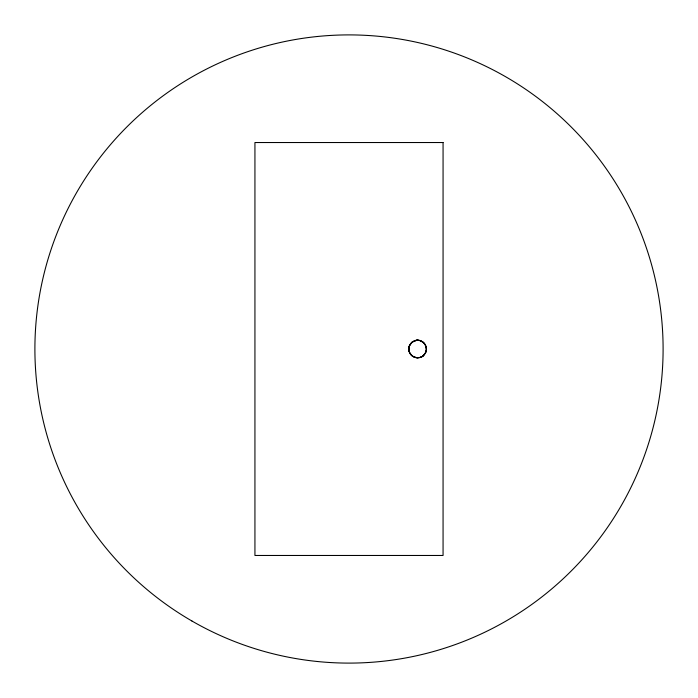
<?xml version="1.0" encoding="UTF-8"?>
<svg xmlns="http://www.w3.org/2000/svg" width="698" height="698" viewBox="0 0 698 698"><rect width="100%" height="100%" fill="white"/><g stroke="black" fill="none" stroke-linecap="round" stroke-linejoin="round"><path stroke-width="1.05" d="M425.37 353.048L423.18 355.762M409.866 344.786L412.501 341.828L416.095 340.336M423.581 355.413L425.44 352.926L426.295 350.056A6.012 4.066 90 0 0 426.286 347.944L425.213 344.664L423.276 342.317M416.863 340.24L411.942 342.264L409.307 346.016A7.128 5.601 -89.7 0 0 409.176 351.504C410.154 355.16 413.801 357.838 417.579 357.786M416.863 357.76L412.501 356.172L409.647 352.795A7.538 6.09 -89.1 0 1 409.901 344.821M423.18 342.238L425.37 344.952M426.365 349A8.786 8.786 0 0 1 413.181 356.608A8.786 8.786 0 0 1 413.181 341.392A8.786 8.786 0 0 1 426.365 349A6.552 4.048 -90 0 0 425.3 345.048M426.513 349.017A6.596 4.275 88.5 0 1 425.422 353.118M416.872 340.144A16.9 11.787 -81.1 0 1 423.058 342.491M423.232 355.867A16.918 11.945 75.7 0 1 417.561 357.69M416.095 340.266A14.902 11.063 -82.7 0 1 423.163 342.517M423.66 355.544A14.789 11.107 76.6 0 1 416.837 357.603M443.064 142.532L254.936 142.532L254.936 555.468L443.064 555.468L443.064 142.532M191.95 621.019A314.1 314.1 0 0 0 663.1 349A314.1 314.1 0 0 0 191.95 76.981A314.1 314.1 0 0 0 191.95 621.019"/></g></svg>
